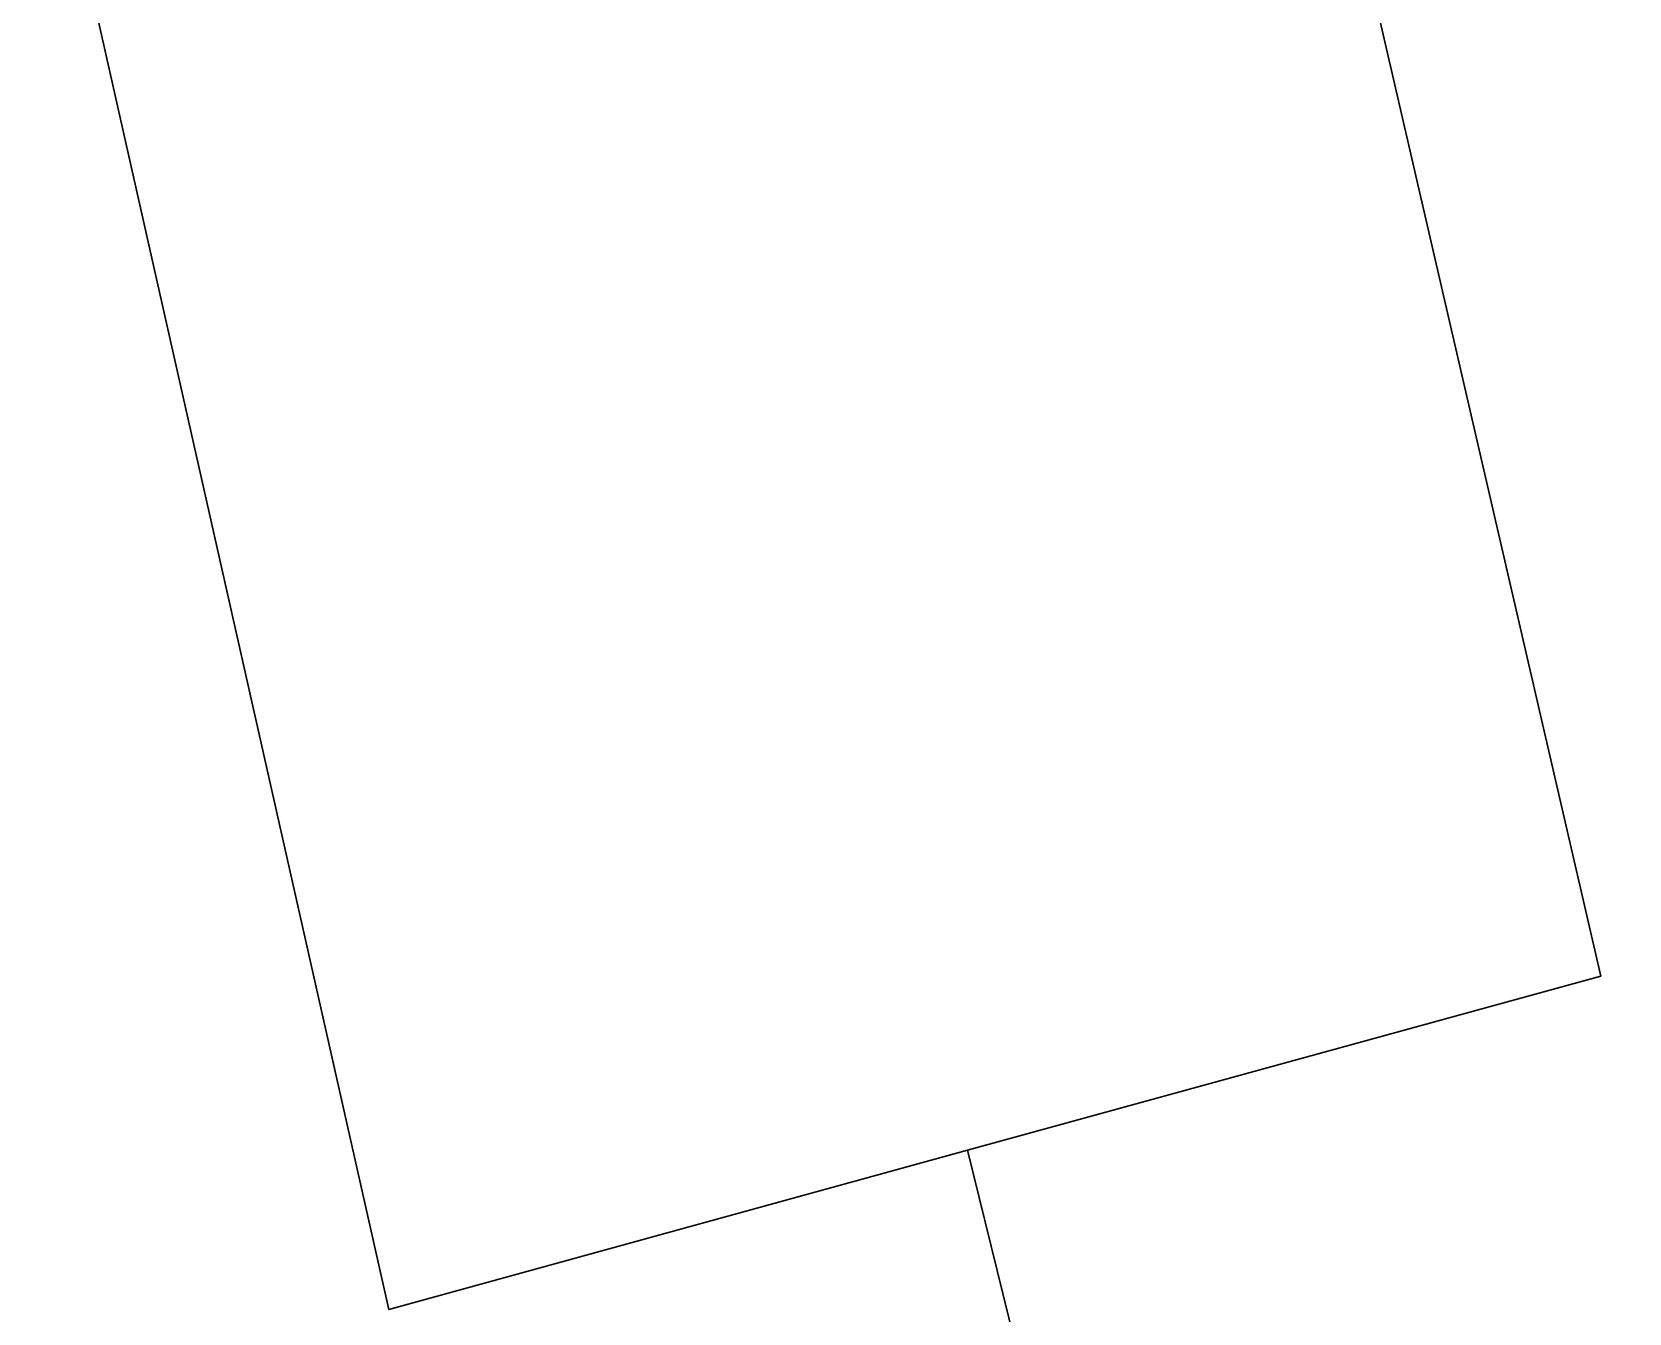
# Model space of a CAD drawing. Header units: millimetres. Extents: x 829698 to 839067, y 817400 to 823544.
# Drawn here: x 835588.937 to 835590.427, y 817472.408 to 817473.603 of the extents above; entities that cross this region are included whole.
import ezdxf

# ---------------------------------------------------------------- set-up
doc = ezdxf.new("R2010")
doc.units = ezdxf.units.MM
doc.linetypes.add('B1_BDYF', pattern=[0])
doc.layers.add('01-basemap', color=8, linetype='Continuous', lineweight=15)

msp = doc.modelspace()

# ---------------------------------------------------------------- linework, layer by layer
at = {"layer": '01-basemap', "linetype": 'Continuous', "lineweight": 30, "flags": 128}
for points in [[(835590.0504, 817474.2359), (835590.4001, 817472.7225), (835589.8094, 817472.56)], [(835590.0504, 817474.2359), (835590.4001, 817472.7225), (835589.8094, 817472.56)], [(835589.8094, 817472.56), (835589.2695, 817472.4114), (835588.9365, 817473.8887)], [(835589.8094, 817472.56), (835589.2695, 817472.4114), (835588.9365, 817473.8887)]]:
    msp.add_lwpolyline(points, dxfattribs=at)
at = {"layer": '01-basemap', "linetype": 'B1_BDYF', "lineweight": 30, "flags": 128}
msp.add_lwpolyline([(835591.4412, 817465.9419), (835589.8094, 817472.56)], dxfattribs=at)

doc.saveas('drawing.dxf')
